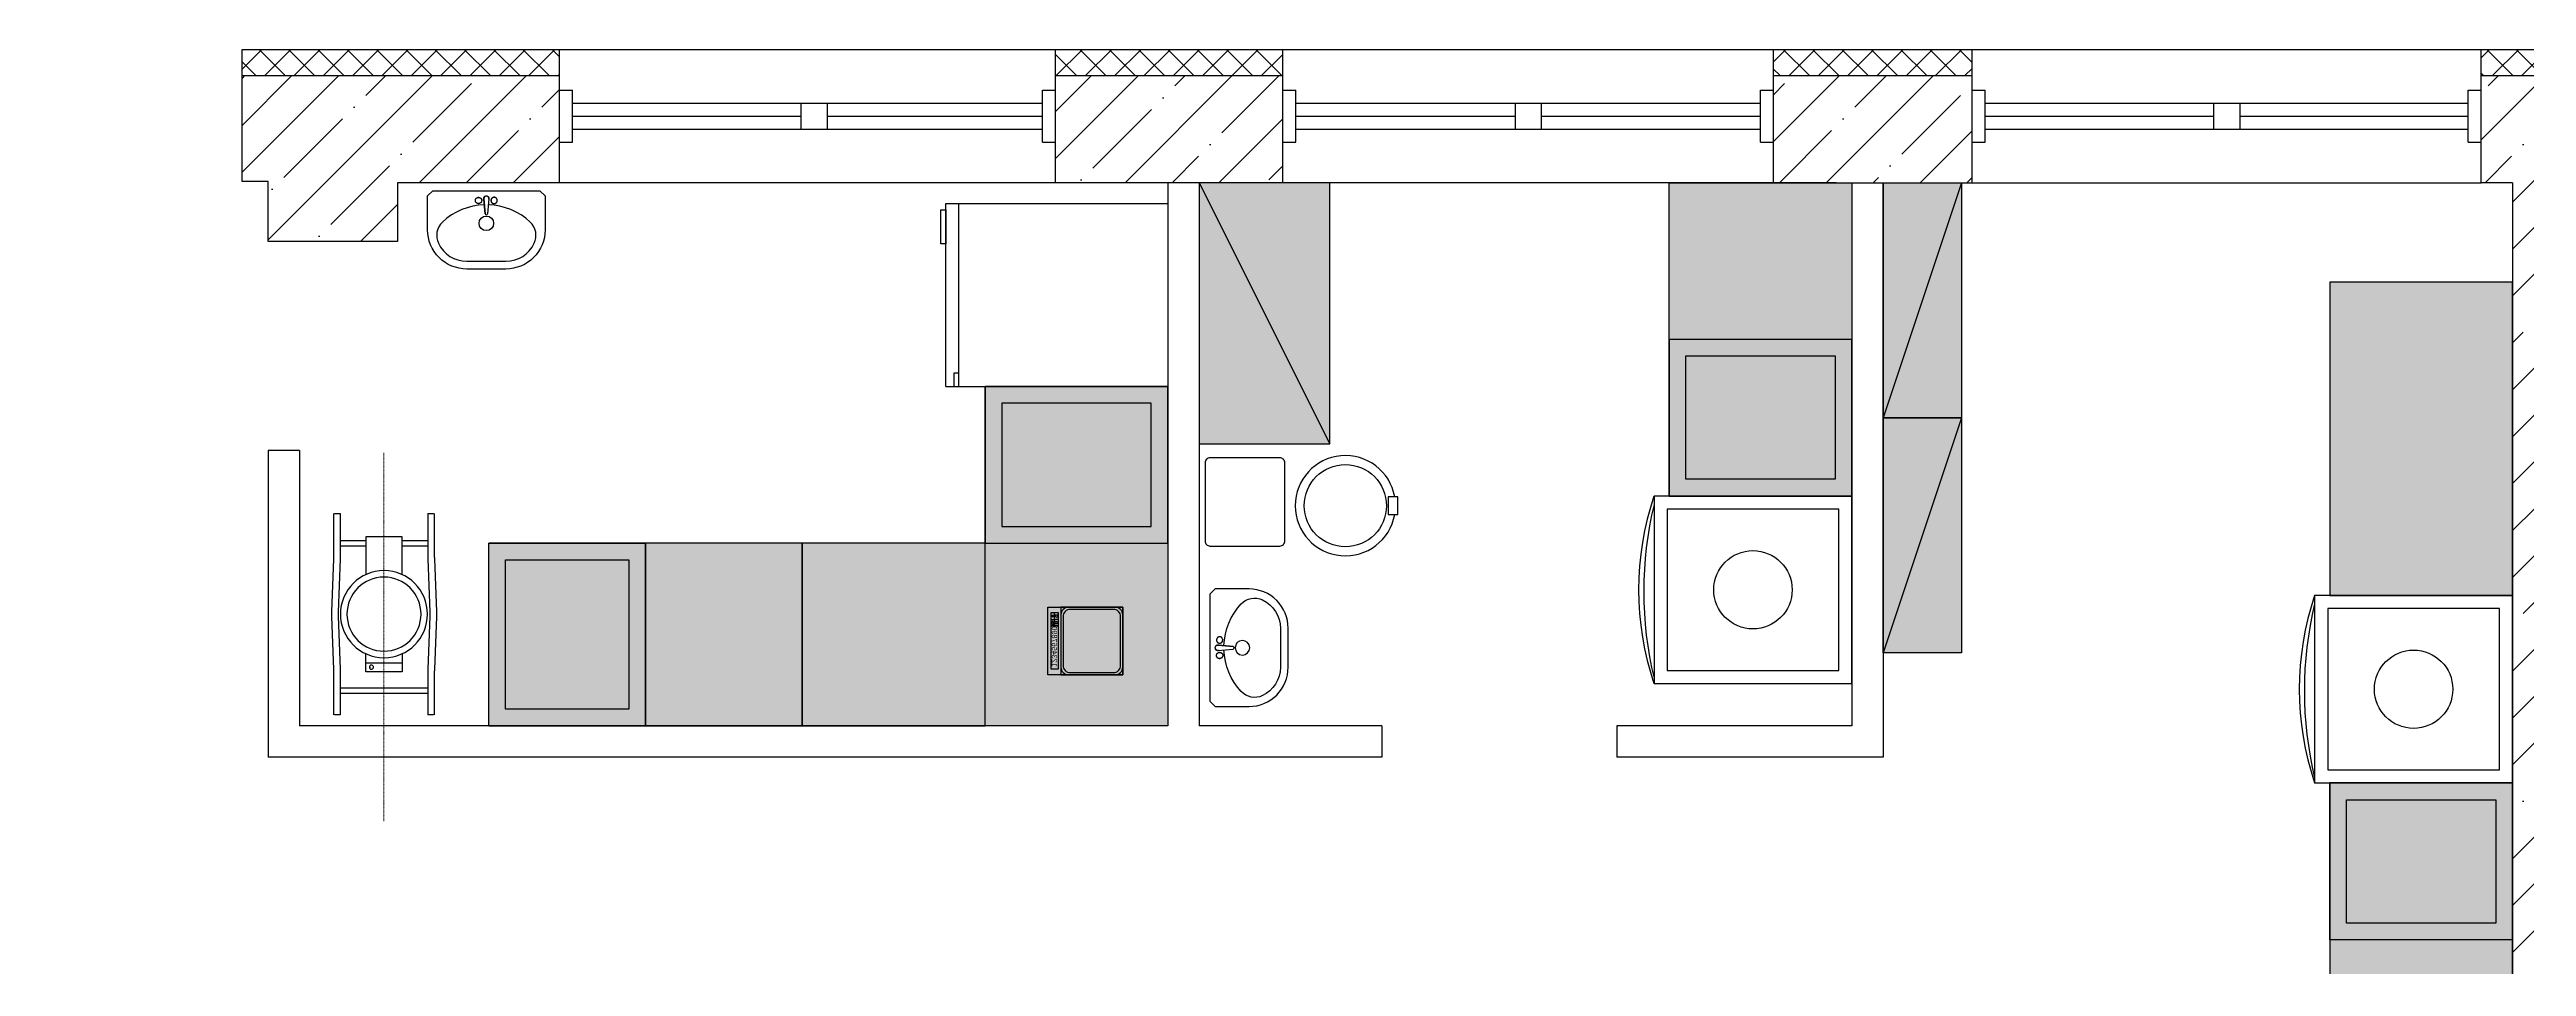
# Model space of a CAD drawing. Header units: millimetres. Extents: x -64157 to 9394, y -60673 to 2699.
# Drawn here: x -59350 to -49864, y -47339 to -43828 of the extents above; entities that cross this region are included whole.
import ezdxf

# ---------------------------------------------------------------- set-up
doc = ezdxf.new("R2010")
doc.units = ezdxf.units.MM
doc.linetypes.add('штрихпунктирная', pattern=[25.4, 12.7, -6.35, 0, -6.35])
doc.layers.add('Новое оБорудование', color=1, linetype='Continuous', lineweight=30)
doc.layers.add('Оси', color=172, linetype='штрихпунктирная', lineweight=9)
doc.styles.get("Standard").update_dxf_attribs({"font": 'arial.ttf'})
pattern_1 = [(45, (-52031.46, -46526.56), (-179.605, 179.605), []), (45, (-51851.85, -46526.56), (-179.605, 179.605), [317.5, -63.5, 0, -63.5])]

# ---------------------------------------------------------------- blocks, each defined once
blk = doc.blocks.new('*U11')
h = blk.add_hatch(color=256)
h.dxf.hatch_style = 1
h.set_gradient(color1=(147, 149, 152), color2=(199, 200, 202), name='INVCURVED')
h.paths.add_polyline_path([(-700, -1200), (0, -1200), (0, 0), (-700, 0)])
blk.add_lwpolyline([(-700, 0), (0, 0), (0, -1200), (-700, -1200)], close=True)
blk = doc.blocks.new('*U8')
at = {"true_color": 0x939598}
h = blk.add_hatch(color=252, dxfattribs=at)
h.dxf.hatch_style = 1
h.paths.add_polyline_path([(600.5, 0), (0, 0), (0, -700), (600.5, -700)])
h.paths.add_polyline_path([(536.5, -636), (64, -636), (64, -64), (536.5, -64)], flags=16)
at = {"true_color": 0xc7c8ca}
h = blk.add_hatch(color=9, dxfattribs=at)
h.dxf.hatch_style = 1
h.paths.add_polyline_path([(536.5, -64), (64, -64), (64, -636), (536.5, -636)])
for p, q in [((0, 0), (600.5, 0)), ((600.5, 0), (0, 0)), ((0, 0), (0, -700)), ((600.5, 0), (600.5, -700)), ((600.5, -700), (600.5, 0)), ((536.5, -64), (64, -64)), ((64, -64), (64, -636)), ((536.5, -636), (536.5, -64)), ((64, -636), (536.5, -636)), ((600.5, -700), (0, -700)), ((0, -700), (600.5, -700))]:
    blk.add_line(p, q)
blk = doc.blocks.new('Посудомийка UC-L')
for points in [[(-600, -758), (118, -758), (118, 0), (-600, 0)], [(-550, -708), (68, -708), (68, -50), (-550, -50)]]:
    blk.add_lwpolyline(points, close=True)
blk.add_circle((-241, -379), 150)
for centre, radius, start, end in [((-241, -1063.6), 1122.6, 71.34899, 108.65101), ((-247.1, -1385.5), 1424.9, 76.48727, 103.51273)]:
    blk.add_arc(centre, radius, start, end)
blk = doc.blocks.new('*U20')
h = blk.add_hatch(color=256)
h.dxf.hatch_style = 1
h.set_gradient(color1=(147, 149, 152), color2=(199, 200, 202), name='INVCURVED')
h.paths.add_polyline_path([(0, 0), (0, 900), (-300, 900), (-300, 0)])
blk.add_line((0, 900), (-300, 0))
blk.add_lwpolyline([(0, 0), (-300, 0), (-300, 900), (0, 900)], close=True)
blk = doc.blocks.new('*U29')
h = blk.add_hatch(color=256)
h.dxf.hatch_style = 1
h.set_gradient(color1=(147, 149, 152), color2=(199, 200, 202), name='INVCURVED')
h.paths.add_polyline_path([(1200, 0), (0, 0), (0, -700), (1200, -700)])
blk.add_lwpolyline([(1200, 0), (0, 0), (0, -700), (1200, -700)], close=True)
blk = doc.blocks.new('рисоварка')
blk.add_lwpolyline([(10373.2, 3250.8), (10441, 3250.8), (10441, 3286.8), (10373.2, 3286.8)], close=True)
blk.add_circle((10407.1, 3451.3), 157.5)
blk.add_arc((10407.1, 3451.3), 192, 280.15846, 259.84154)
blk = doc.blocks.new('*U41')
at = {"ltscale": 100}
for p, q in [((-700, -850), (-700, 0)), ((-700, 0), (0, 0)), ((0, -800), (-700, -800)), ((0, -850), (-700, -850)), ((-675.8, -868.9), (-675.8, -850)), ((-675.8, -850), (-546.4, -850)), ((-546.4, -850), (-546.4, -868.9)), ((0, -800), (-50, -800)), ((-50, -800), (-50, -820)), ((-50, -820), (0, -820)), ((-546.4, -868.9), (-675.8, -868.9))]:
    blk.add_line(p, q, dxfattribs=at)
blk.add_line((0, -850), (0, 0))
blk = doc.blocks.new('*U47')
h = blk.add_hatch(color=256)
h.dxf.hatch_style = 1
h.set_gradient(color1=(147, 149, 152), color2=(199, 200, 202), name='INVCURVED')
h.paths.add_polyline_path([(-700, -1300), (0, -1300), (0, 0), (-700, 0)])
blk.add_lwpolyline([(-700, 0), (0, 0), (0, -1300), (-700, -1300)], close=True)
blk = doc.blocks.new('Вага настільна')
for points in [[(37832.7, 20709.7), (38092.7, 20709.7), (38092.7, 20996.7), (37832.7, 20996.7)], [(37832.7, 20996.7), (38092.7, 20996.7), (38092.7, 20759.7), (37832.7, 20759.7)], [(37855.8, 20750.8), (38020.3, 20750.8), (38020.3, 20720.7), (37855.8, 20720.7)], [(38020.3, 20750.8), (38070.8, 20750.8), (38070.8, 20720.7), (38020.3, 20720.7)], [(38020.3, 20750.8), (38045.6, 20750.8), (38045.6, 20735.7), (38020.3, 20735.7)], [(38036.8, 20725.7), (38028.1, 20724.6), (38024.3, 20733.7), (38037.3, 20731)], [(38045.6, 20735.7), (38070.8, 20735.7), (38070.8, 20720.7), (38045.6, 20720.7)], [(38058, 20737.2), (38063.6, 20742.9), (38058, 20748.5), (38052.3, 20742.9)]]:
    blk.add_lwpolyline(points, close=True)
for points in [[(37862.7, 20996.7), (38062.7, 20996.7, -0.414214), (38092.7, 20966.7), (38092.7, 20789.7, -0.414214), (38062.7, 20759.7), (37862.7, 20759.7, -0.414214), (37832.7, 20789.7), (37832.7, 20966.7, -0.414214)], [(37869.7, 20988.4), (38055.7, 20988.4, -0.414214), (38083.6, 20960.5), (38083.6, 20795.8, -0.414214), (38055.7, 20767.9), (37869.7, 20767.9, -0.414214), (37841.8, 20795.8), (37841.8, 20960.5, -0.414214)]]:
    blk.add_lwpolyline(points, format="xyb", close=True)
for centre, radius in [((38033, 20743.2), 3.97), ((38058.2, 20728.2), 2.76)]:
    blk.add_circle(centre, radius)
at = {"insert": (37863.4, 20745), "char_height": 20, "width": 158.798, "attachment_point": 1}
blk.add_mtext('{\\fArial|b0|i0|c204|p34;1234567890}', dxfattribs=at)
blk = doc.blocks.new('*U55')
h = blk.add_hatch(color=256)
h.dxf.hatch_style = 1
h.set_gradient(color1=(147, 149, 152), color2=(199, 200, 202), name='INVCURVED')
h.paths.add_polyline_path([(-700, -600), (0, -600), (0, 0), (-700, 0)])
blk.add_lwpolyline([(-700, 0), (0, 0), (0, -600), (-700, -600)], close=True)
blk = doc.blocks.new('*U56')
h = blk.add_hatch(color=256)
h.dxf.hatch_style = 1
h.set_gradient(color1=(147, 149, 152), color2=(199, 200, 202), name='INVCURVED')
h.paths.add_polyline_path([(-700, -700), (0, -700), (0, 0), (-700, 0)])
blk.add_lwpolyline([(-700, 0), (0, 0), (0, -700), (-700, -700)], close=True)
blk = doc.blocks.new('Картоплечистка Fimar PPF-18')
for p, q in [((-282, 167.8), (-282, 69.7)), ((-262, 167.8), (-262, 69.7)), ((282, 167.8), (282, -167.8)), ((302, 167.8), (302, -167.8)), ((186.1, 69.7), (186.1, -69.7)), ((203.4, 55.9), (203.4, 51.5)), ((-282, -69.7), (-282, -167.8)), ((-262, -69.7), (-262, -167.8))]:
    blk.add_line(p, q)
for points in [[(-385, 192.8), (-219, 192.8, 0.009584), (-212.3, 193), (-8.6, 200.8, -0.01917), (8.6, 200.8), (212.3, 193, 0.009584), (219, 192.8), (385, 192.8)], [(-385, 167.8), (-219, 167.8, 0.009584), (-211.3, 168), (-7.7, 175.8, -0.01917), (7.7, 175.8), (211.3, 168, 0.009584), (219, 167.8), (385, 167.8)], [(-385, -167.8), (-219, -167.8, -0.009584), (-211.3, -168), (-7.7, -175.8, 0.01917), (7.7, -175.8), (211.3, -168, -0.009584), (219, -167.8), (385, -167.8)], [(-385, -192.8), (-219, -192.8, -0.009584), (-212.3, -193), (-8.6, -200.8, 0.01917), (8.6, -200.8), (212.3, -193, -0.009584), (219, -192.8), (385, -192.8)]]:
    blk.add_lwpolyline(points, format="xyb")
for points in [[(-385, 190), (-385, 167.8)], [(385, 167.8), (385, 190)], [(-151.5, -69.7), (-296.3, -69.7), (-296.3, 69.7), (-151.5, 69.7)], [(151.5, -69.7), (220.7, -69.7), (220.7, 69.7), (151.5, 69.7)], [(-385, -167.8), (-385, -190)], [(385, -190), (385, -167.8)]]:
    blk.add_lwpolyline(points)
for centre, radius in [((0, 0), 166.8), ((0, 0), 141.8), ((203.1, 48), 7.93)]:
    blk.add_circle(centre, radius)
blk = doc.blocks.new('s_46')
at = {"ltscale": 600}
h = blk.add_hatch(color=256, dxfattribs=at)
edge = h.paths.add_edge_path()
edge.add_line((13.5, 62), (14.2, 54.1))
edge.add_ellipse((4.2, 52.3), major_axis=(-10.1, 0), ratio=1, start_angle=540, end_angle=550.17546, ccw=False)
edge.add_arc((4.2, 52.3), 10.1, 270, 360, ccw=False)
edge.add_line((4.2, 42.2), (4.2, 41.3))
edge.add_line((4.2, 41.3), (11.9, 41.3))
edge.add_arc((4.2, 52.3), 13.4, 664.69813, 766.48477)
h.paths.add_polyline_path([(4.2, 41.3), (-3.4, 41.3, 0.152567), (4.2, 38.9)])
h.paths.add_polyline_path([(11.9, 41.3), (4.2, 41.3), (4.2, 38.9, 0.152567)])
h.paths.add_polyline_path([(-5.7, 54.1), (-5, 62, 0.475833), (-3.4, 41.3), (4.2, 41.3), (4.2, 42.2, -0.46724)])
for p, q in [((-5.9, 52.3), (-0.7, 110.5)), ((-5.9, 52.3), (-0.7, 110.5)), ((9.1, 110.5), (14.2, 54.1)), ((14.3, 52.3), (9.1, 110.5)), ((14.2, 54.1), (14.3, 52.3))]:
    blk.add_line(p, q, dxfattribs=at)
blk.add_lwpolyline([(-220.8, 171.3, -0.414214), (-70.8, 321.3), (79.2, 321.3, -0.414214), (229.2, 171.3), (229.2, 41.3), (209.2, 21.3), (-200.8, 21.3), (-220.8, 41.3)], format="xyb", close=True, dxfattribs=at)
blk.add_lwpolyline([(12.3, 75.4, 0.181638), (172.2, 141.5, 0.326351), (187.7, 222.7, 0.289814), (79.2, 291.3), (-70.8, 291.3, 0.289814), (-179.2, 222.7, 0.326351), (-163.8, 141.5, 0.181638), (-3.8, 75.4)], format="xyb", dxfattribs=at)
for points in [[(-16.8, 67.4), (-17, 67.5), (-17.2, 67.6), (-17.4, 67.6), (-17.6, 67.7), (-17.8, 67.8), (-18, 67.9), (-18.1, 68.1), (-18.2, 68.2), (-18.3, 68.4), (-18.4, 68.6), (-18.5, 68.8), (-18.7, 68.9), (-18.8, 69.1), (-18.9, 69.2), (-19.1, 69.3), (-19.3, 69.3), (-19.5, 69.3), (-19.7, 69.4), (-19.9, 69.4), (-20.1, 69.4), (-20.3, 69.4), (-20.5, 69.5), (-20.7, 69.6), (-20.8, 69.7), (-21, 69.9), (-21.1, 70), (-21.3, 70.2), (-21.4, 70.3), (-21.5, 70.4), (-21.7, 70.5), (-21.9, 70.5), (-22.1, 70.5), (-22.3, 70.5), (-22.5, 70.5), (-22.7, 70.4), (-22.9, 70.4), (-23.1, 70.4), (-23.3, 70.4), (-23.5, 70.5), (-23.7, 70.6), (-23.9, 70.7), (-24, 70.8), (-24.2, 70.9), (-24.4, 71), (-24.6, 71.1), (-24.7, 71.1), (-24.9, 71.1), (-25.1, 71), (-25.3, 71), (-25.5, 70.9), (-25.7, 70.8), (-25.9, 70.7), (-26.1, 70.6), (-26.3, 70.6), (-26.5, 70.6), (-26.7, 70.6), (-26.9, 70.7), (-27.1, 70.8), (-27.3, 70.8), (-27.5, 70.9), (-27.7, 70.9), (-27.8, 70.9), (-28, 70.8), (-28.2, 70.8), (-28.3, 70.6), (-28.5, 70.5), (-28.7, 70.4), (-28.9, 70.3), (-29.1, 70.2), (-29.3, 70.1), (-29.6, 70.1), (-29.9, 70.1), (-30.2, 70.1), (-30.5, 70), (-30.8, 69.8), (-31.1, 69.5), (-31.4, 69), (-31.6, 68.4), (-32.3, 68.5), (-32.8, 68.4), (-33.2, 68.3), (-33.5, 68.1), (-33.7, 67.8), (-33.9, 67.6), (-34, 67.3), (-34.1, 67.1), (-34.3, 66.9), (-34.5, 66.7), (-34.7, 66.6), (-34.9, 66.5), (-35.1, 66.4), (-35.2, 66.3), (-35.4, 66.2), (-35.5, 66), (-35.6, 65.9), (-35.6, 65.7), (-35.7, 65.5), (-35.7, 65.3), (-35.7, 65.1), (-35.8, 64.9), (-35.8, 64.7), (-35.9, 64.5), (-36, 64.3), (-36.2, 64.2), (-36.3, 64), (-36.5, 63.9), (-36.6, 63.8), (-36.8, 63.6), (-36.9, 63.5), (-37, 63.3), (-37, 63.1), (-37, 63), (-37, 62.8), (-37, 62.6), (-37, 62.3), (-37, 62.1), (-37, 61.9), (-37, 61.7), (-37.1, 61.5), (-37.2, 61.4), (-37.3, 61.2), (-37.4, 61), (-37.5, 60.8), (-37.6, 60.7), (-37.7, 60.5), (-37.8, 60.3), (-37.8, 60.1), (-37.7, 60), (-37.7, 59.8), (-37.6, 59.6), (-37.5, 59.4), (-37.4, 59.2), (-37.4, 59), (-37.4, 58.8), (-37.4, 58.6), (-37.4, 58.4), (-37.5, 58.2), (-37.6, 58), (-37.7, 57.8), (-37.7, 57.6), (-37.8, 57.4), (-37.8, 57.2), (-37.7, 57.1), (-37.6, 56.9), (-37.5, 56.7), (-37.4, 56.6), (-37.3, 56.4), (-37.2, 56.2), (-37.1, 56), (-37, 55.8), (-37, 55.6), (-37, 55.4), (-37, 55.2), (-37, 55), (-37, 54.8), (-37, 54.6), (-37, 54.4), (-37, 54.2), (-36.9, 54.1), (-36.8, 53.9), (-36.6, 53.8), (-36.5, 53.7), (-36.3, 53.5), (-36.2, 53.4), (-36, 53.2), (-35.9, 53.1), (-35.8, 52.9), (-35.8, 52.7), (-35.7, 52.5), (-35.7, 52.3), (-35.7, 52.1), (-35.6, 51.9), (-35.6, 51.7), (-35.5, 51.5), (-35.4, 51.4), (-35.2, 51.3), (-35.1, 51.2), (-34.9, 51.1), (-34.7, 51), (-34.5, 50.9), (-34.3, 50.8), (-34.2, 50.7), (-34, 50.5), (-33.9, 50.3), (-33.8, 50.1), (-33.8, 49.9), (-33.7, 49.8), (-33.6, 49.6), (-33.5, 49.4), (-33.4, 49.3), (-33.2, 49.2), (-33.1, 49.1), (-32.9, 49.1), (-32.7, 49), (-32.5, 49), (-32.2, 48.9), (-32.1, 48.9), (-31.9, 48.8), (-31.7, 48.7), (-31.6, 48.5), (-31.4, 48.3), (-31.3, 48.2), (-31.2, 48), (-31.1, 47.9), (-30.9, 47.7), (-30.8, 47.6), (-30.6, 47.6), (-30.4, 47.5), (-30.2, 47.5), (-30, 47.6), (-29.8, 47.6), (-29.6, 47.6), (-29.4, 47.6), (-29.2, 47.5), (-29, 47.4), (-28.8, 47.3), (-28.7, 47.2), (-28.5, 47.1), (-28.3, 46.9), (-28.2, 46.8), (-28, 46.7), (-27.8, 46.7), (-27.7, 46.7), (-27.5, 46.7), (-27.3, 46.7), (-27.1, 46.8), (-26.9, 46.9), (-26.7, 46.9), (-26.5, 47), (-26.3, 47), (-26.1, 46.9), (-25.9, 46.9), (-25.7, 46.8), (-25.5, 46.7), (-25.3, 46.6), (-25.1, 46.5), (-24.9, 46.5), (-24.7, 46.5), (-24.6, 46.5), (-24.4, 46.6), (-24.2, 46.7), (-24, 46.8), (-23.9, 46.9), (-23.7, 47), (-23.5, 47.1), (-23.3, 47.1), (-23.1, 47.2), (-22.9, 47.2), (-22.7, 47.1), (-22.5, 47.1), (-22.3, 47), (-22.1, 47), (-21.9, 47), (-21.7, 47.1), (-21.5, 47.1), (-21.4, 47.2), (-21.3, 47.4), (-21.1, 47.5), (-21, 47.7), (-20.8, 47.8), (-20.7, 48), (-20.5, 48.1), (-20.3, 48.1), (-20.1, 48.2), (-19.9, 48.2), (-19.7, 48.2), (-19.5, 48.2), (-19.3, 48.2), (-19.1, 48.3), (-18.9, 48.4), (-18.8, 48.5), (-18.7, 48.6), (-18.5, 48.8), (-18.4, 49), (-18.3, 49.2), (-18.2, 49.3), (-18.1, 49.5), (-18, 49.7), (-17.8, 49.8), (-17.6, 49.9), (-17.4, 49.9), (-17.2, 50), (-17, 50.1), (-16.8, 50.1), (-16.7, 50.2), (-16.5, 50.3), (-16.4, 50.5), (-16.3, 50.7), (-16.3, 50.8), (-16.2, 51), (-16.2, 51.3), (-16.1, 51.5), (-16, 51.6), (-15.9, 51.8), (-15.8, 52), (-15.6, 52.1), (-15.5, 52.2), (-15.3, 52.3), (-15.1, 52.4), (-15, 52.6), (-14.8, 52.7), (-14.7, 52.8), (-14.7, 53), (-14.6, 53.2), (-14.6, 53.4), (-14.6, 53.6), (-14.6, 53.8), (-14.6, 54), (-14.6, 54.2), (-14.5, 54.4), (-14.4, 54.6), (-14.3, 54.8), (-14.2, 54.9), (-14, 55.1), (-13.9, 55.2), (-13.7, 55.4), (-13.6, 55.5), (-13.6, 55.7), (-13.6, 55.9), (-13.6, 56.1), (-13.6, 56.3), (-13.7, 56.5), (-13.7, 56.7), (-13.8, 56.9), (-13.8, 57.1), (-13.8, 57.3), (-13.7, 57.5), (-13.7, 57.7), (-13.6, 57.9), (-13.5, 58.1), (-13.4, 58.2), (-13.3, 58.4), (-13.2, 58.6), (-13.2, 58.8), (-13.2, 59), (-13.3, 59.1), (-13.4, 59.3), (-13.5, 59.5), (-13.6, 59.7), (-13.7, 59.9), (-13.7, 60.1), (-13.8, 60.3), (-13.8, 60.5), (-13.8, 60.7), (-13.7, 60.9), (-13.7, 61.1), (-13.6, 61.3), (-13.6, 61.5), (-13.6, 61.7), (-13.6, 61.9), (-13.6, 62), (-13.7, 62.2), (-13.9, 62.3), (-14, 62.5), (-14.2, 62.6), (-14.3, 62.8), (-14.4, 63), (-14.5, 63.1), (-14.6, 63.3), (-14.6, 63.5), (-14.6, 63.8), (-14.6, 64), (-14.6, 64.2), (-14.6, 64.4), (-14.7, 64.6), (-14.7, 64.7), (-14.8, 64.9), (-15, 65), (-15.1, 65.1), (-15.3, 65.2), (-15.5, 65.3), (-15.6, 65.5), (-15.8, 65.6), (-15.9, 65.7), (-16, 65.9), (-16.1, 66.1), (-16.2, 66.3), (-16.2, 66.5), (-16.3, 66.7), (-16.3, 66.9), (-16.4, 67.1), (-16.5, 67.2), (-16.7, 67.3)], [(22.1, 61.1), (22, 61.3), (22, 61.5), (22, 61.7), (22, 61.9), (22.1, 62), (22.2, 62.2), (22.3, 62.3), (22.4, 62.5), (22.6, 62.6), (22.7, 62.8), (22.8, 63), (22.9, 63.1), (23, 63.3), (23, 63.5), (23, 63.8), (23, 64), (23, 64.2), (23, 64.4), (23.1, 64.6), (23.1, 64.7), (23.2, 64.9), (23.4, 65), (23.5, 65.1), (23.7, 65.2), (23.9, 65.3), (24.1, 65.5), (24.2, 65.6), (24.4, 65.7), (24.5, 65.9), (24.5, 66.1), (24.6, 66.3), (24.7, 66.5), (24.7, 66.7), (24.8, 66.9), (24.9, 67.1), (25, 67.2), (25.1, 67.3), (25.3, 67.4), (25.4, 67.5), (25.6, 67.6), (25.8, 67.6), (26, 67.7), (26.2, 67.8), (26.4, 67.9), (26.5, 68.1), (26.7, 68.2), (26.8, 68.4), (26.9, 68.6), (27, 68.8), (27.1, 68.9), (27.2, 69.1), (27.3, 69.2), (27.5, 69.3), (27.7, 69.3), (27.9, 69.3), (28.1, 69.4), (28.3, 69.4), (28.5, 69.4), (28.7, 69.4), (28.9, 69.5), (29.1, 69.6), (29.2, 69.7), (29.4, 69.9), (29.5, 70), (29.7, 70.2), (29.8, 70.3), (30, 70.4), (30.1, 70.5), (30.3, 70.5), (30.5, 70.5), (30.7, 70.5), (30.9, 70.5), (31.1, 70.4), (31.3, 70.4), (31.5, 70.4), (31.7, 70.4), (31.9, 70.5), (32.1, 70.6), (32.3, 70.7), (32.5, 70.8), (32.6, 70.9), (32.8, 71), (33, 71.1), (33.2, 71.1), (33.4, 71.1), (33.5, 71), (33.7, 71), (33.9, 70.9), (34.1, 70.8), (34.3, 70.7), (34.5, 70.6), (34.7, 70.6), (34.9, 70.6), (35.1, 70.6), (35.3, 70.7), (35.5, 70.8), (35.7, 70.8), (35.9, 70.9), (36.1, 70.9), (36.3, 70.9), (36.4, 70.8), (36.6, 70.8), (36.8, 70.6), (36.9, 70.5), (37.1, 70.4), (37.3, 70.3), (37.5, 70.2), (37.8, 70.1), (38, 70.1), (38.3, 70.1), (38.6, 70.1), (38.9, 70), (39.2, 69.8), (39.5, 69.5), (39.8, 69), (40.1, 68.4), (40.7, 68.5), (41.3, 68.4), (41.7, 68.3), (42, 68.1), (42.2, 67.8), (42.3, 67.6), (42.4, 67.3), (42.6, 67.1), (42.7, 66.9), (42.9, 66.7), (43.1, 66.6), (43.3, 66.5), (43.5, 66.4), (43.6, 66.3), (43.8, 66.2), (43.9, 66), (44, 65.9), (44.1, 65.7), (44.1, 65.5), (44.1, 65.3), (44.2, 65.1), (44.2, 64.9), (44.2, 64.7), (44.3, 64.5), (44.4, 64.3), (44.6, 64.2), (44.7, 64), (44.9, 63.9), (45.1, 63.8), (45.2, 63.6), (45.3, 63.5), (45.4, 63.3), (45.5, 63.1), (45.5, 63), (45.5, 62.8), (45.4, 62.6), (45.4, 62.3), (45.4, 62.1), (45.4, 61.9), (45.4, 61.7), (45.5, 61.5), (45.6, 61.4), (45.7, 61.2), (45.8, 61), (46, 60.8), (46.1, 60.7), (46.1, 60.5), (46.2, 60.3), (46.2, 60.1), (46.1, 60), (46.1, 59.8), (46, 59.6), (45.9, 59.4), (45.9, 59.2), (45.8, 59), (45.8, 58.8), (45.8, 58.6), (45.9, 58.4), (45.9, 58.2), (46, 58), (46.1, 57.8), (46.1, 57.6), (46.2, 57.4), (46.2, 57.2), (46.1, 57.1), (46.1, 56.9), (46, 56.7), (45.8, 56.6), (45.7, 56.4), (45.6, 56.2), (45.5, 56), (45.4, 55.8), (45.4, 55.6), (45.4, 55.4), (45.4, 55.2), (45.4, 55), (45.5, 54.8), (45.5, 54.6), (45.5, 54.4), (45.4, 54.2), (45.3, 54.1), (45.2, 53.9), (45.1, 53.8), (44.9, 53.7), (44.7, 53.5), (44.6, 53.4), (44.4, 53.2), (44.3, 53.1), (44.2, 52.9), (44.2, 52.7), (44.2, 52.5), (44.1, 52.3), (44.1, 52.1), (44.1, 51.9), (44, 51.7), (43.9, 51.5), (43.8, 51.4), (43.6, 51.3), (43.5, 51.2), (43.3, 51.1), (43.1, 51), (42.9, 50.9), (42.7, 50.8), (42.6, 50.7), (42.5, 50.5), (42.4, 50.3), (42.3, 50.1), (42.2, 49.9), (42.1, 49.8), (42, 49.6), (41.9, 49.4), (41.8, 49.3), (41.7, 49.2), (41.5, 49.1), (41.3, 49.1), (41.1, 49), (40.9, 49), (40.7, 48.9), (40.5, 48.9), (40.3, 48.8), (40.1, 48.7), (40, 48.5), (39.9, 48.3), (39.7, 48.2), (39.6, 48), (39.5, 47.9), (39.4, 47.7), (39.2, 47.6), (39, 47.6), (38.8, 47.5), (38.6, 47.5), (38.4, 47.6), (38.2, 47.6), (38, 47.6), (37.8, 47.6), (37.6, 47.5), (37.4, 47.4), (37.2, 47.3), (37.1, 47.2), (36.9, 47.1), (36.8, 46.9), (36.6, 46.8), (36.4, 46.7), (36.3, 46.7), (36.1, 46.7), (35.9, 46.7), (35.7, 46.7), (35.5, 46.8), (35.3, 46.9), (35.1, 46.9), (34.9, 47), (34.7, 47), (34.5, 46.9), (34.3, 46.9), (34.1, 46.8), (33.9, 46.7), (33.7, 46.6), (33.5, 46.5), (33.4, 46.5), (33.2, 46.5), (33, 46.5), (32.8, 46.6), (32.6, 46.7), (32.5, 46.8), (32.3, 46.9), (32.1, 47), (31.9, 47.1), (31.7, 47.1), (31.5, 47.2), (31.3, 47.2), (31.1, 47.1), (30.9, 47.1), (30.7, 47), (30.5, 47), (30.3, 47), (30.1, 47.1), (30, 47.1), (29.8, 47.2), (29.7, 47.4), (29.5, 47.5), (29.4, 47.7), (29.2, 47.8), (29.1, 48), (28.9, 48.1), (28.7, 48.1), (28.5, 48.2), (28.3, 48.2), (28.1, 48.2), (27.9, 48.2), (27.7, 48.2), (27.5, 48.3), (27.3, 48.4), (27.2, 48.5), (27.1, 48.6), (27, 48.8), (26.9, 49), (26.8, 49.2), (26.7, 49.3), (26.5, 49.5), (26.4, 49.7), (26.2, 49.8), (26, 49.9), (25.8, 49.9), (25.6, 50), (25.4, 50.1), (25.3, 50.1), (25.1, 50.2), (25, 50.3), (24.9, 50.5), (24.8, 50.7), (24.7, 50.8), (24.7, 51), (24.6, 51.3), (24.5, 51.5), (24.5, 51.6), (24.4, 51.8), (24.2, 52), (24.1, 52.1), (23.9, 52.2), (23.7, 52.3), (23.5, 52.4), (23.4, 52.6), (23.2, 52.7), (23.1, 52.8), (23.1, 53), (23, 53.2), (23, 53.4), (23, 53.6), (23, 53.8), (23, 54), (23, 54.2), (22.9, 54.4), (22.8, 54.6), (22.7, 54.8), (22.6, 54.9), (22.4, 55.1), (22.3, 55.2), (22.2, 55.4), (22.1, 55.5), (22, 55.7), (22, 55.9), (22, 56.1), (22, 56.3), (22.1, 56.5), (22.1, 56.7), (22.2, 56.9), (22.2, 57.1), (22.2, 57.3), (22.2, 57.5), (22.1, 57.7), (22, 57.9), (21.9, 58.1), (21.8, 58.2), (21.7, 58.4), (21.6, 58.6), (21.6, 58.8), (21.6, 59), (21.7, 59.1), (21.8, 59.3), (21.9, 59.5), (22, 59.7), (22.1, 59.9), (22.2, 60.1), (22.2, 60.3), (22.2, 60.5), (22.2, 60.7), (22.1, 60.9)]]:
    blk.add_lwpolyline(points, close=True, dxfattribs=at)
blk.add_circle((4.2, 146.3), 28, dxfattribs=at)
for centre, radius, start, end in [((4.2, 108.2), 5.42, 24.6783, 155.3217), ((4.2, 52.3), 10.1, 169.82454, 0)]:
    blk.add_arc(centre, radius, start, end, dxfattribs=at)
for centre, major_axis, ratio, start_param, end_param in [((4.2, 110.5), (-4.93, 0), 0.641024, 3.141593, 6.283185), ((4.2, 52.3), (-10.1, 0), 1, 6.10559, 9.602373)]:
    blk.add_ellipse(centre, major_axis=major_axis, ratio=ratio, start_param=start_param, end_param=end_param, dxfattribs=at)
blk = doc.blocks.new('*U59')
h = blk.add_hatch(color=256)
h.dxf.hatch_style = 1
h.set_gradient(color1=(147, 149, 152), color2=(199, 200, 202), name='INVCURVED')
h.paths.add_polyline_path([(0, 0), (-500, 0), (-500, -1000), (0, -1000)])
blk.add_line((0, -1000), (-500, 0))
blk.add_lwpolyline([(0, 0), (-500, 0), (-500, -1000), (0, -1000)], close=True)

msp = doc.modelspace()

# ---------------------------------------------------------------- hatches: boundary and pattern name
h = msp.add_hatch()
h.set_pattern_fill('ANSI37', color=256, scale=25)
h.set_pattern_definition([(45, (-52031.46, -46526.56), (-56.1266, 56.1266), []), (135, (-52031.46, -46526.56), (-56.1266, -56.1266), [])])
h.paths.add_polyline_path([(-64057.1, -43927.5), (-63007.1, -43927.5), (-63007.1, -43827.5), (-64157.1, -43827.5), (-64157.1, -47350), (-64057.1, -47349.5)])
h.paths.add_polyline_path([(-59477.1, -43827.5), (-61137.1, -43827.5), (-61137.1, -43927.5), (-59477.1, -43927.5)])
h.paths.add_polyline_path([(-57397.1, -43827.5), (-58612.1, -43827.5), (-58612.1, -43927.5), (-57397.1, -43927.5)])
h.paths.add_polyline_path([(-54627.1, -43827.5), (-55497.1, -43827.5), (-55497.1, -43927.5), (-54627.1, -43927.5)])
h.paths.add_polyline_path([(-51987.1, -43827.5), (-52747.1, -43827.5), (-52747.1, -43927.5), (-51987.1, -43927.5)])
h.paths.add_polyline_path([(-42637.5, -43827.5), (-50037.1, -43827.5), (-50037.1, -43927.5), (-42637.5, -43927.5)])
h.paths.add_polyline_path([(-42637.5, -60572.5), (-49737.1, -60572.5), (-49737.1, -60672.5), (-42637.5, -60672.5)])
h.paths.add_polyline_path([(-51607.1, -60572.5), (-52607.1, -60572.5), (-52607.1, -60672.5), (-51607.1, -60672.5)])
h.paths.add_polyline_path([(-54477.1, -60572.5), (-55477.1, -60572.5), (-55477.1, -60672.5), (-54477.1, -60672.5)])
h.paths.add_polyline_path([(-57347.1, -60572.5), (-58347.1, -60572.5), (-58347.1, -60672.5), (-57347.1, -60672.5)])
h.paths.add_polyline_path([(-60217.1, -60572.5), (-61217.1, -60572.5), (-61217.1, -60672.5), (-60217.1, -60672.5)])
h = msp.add_hatch()
h.set_pattern_fill('ANSI35', color=256, scale=40)
h.set_pattern_definition([(45, (-52031.46, 0), (-179.6051, 179.6051), []), (45, (-51851.85, 0), (-179.6051, 179.6051), [317.5, -63.5, 0, -63.5])])
h.paths.add_polyline_path([(-63647.1, -50872.5), (-60697.1, -50872.5), (-60697.1, -51172.5), (-60577.1, -51172.5), (-60577.1, -50872.5), (-57207.1, -50872.5), (-57207.1, -50362.5), (-57717.1, -50362.5), (-57837.1, -50362.5), (-63647.1, -50362.5), (-63647.1, -49092.5), (-64057.1, -49094.5), (-64057.1, -60572.5), (-63087.1, -60572.5), (-63087.1, -60162.5), (-63647.1, -60162.5), (-63647.1, -54122.5), (-63647.1, -53722.5), (-62847.1, -53722.5), (-62847.1, -53842.5), (-61377.1, -53842.5), (-61377.1, -53722.5), (-60577.1, -53722.5), (-60577.1, -51972.5), (-60697.1, -51972.5), (-60697.1, -53602.5), (-63647.1, -53602.5)])
h.paths.add_polyline_path([(-52507.1, -50362.5), (-53087.1, -50362.5), (-53087.1, -50872.5), (-51887.1, -50872.5), (-51887.1, -50362.5), (-52387.1, -50362.5)])
h.paths.add_polyline_path([(-52387.1, -44337.5), (-51987.1, -44337.5), (-51987.1, -43927.5), (-52747.1, -43927.5), (-52747.1, -44337.5), (-52507.1, -44337.5)])
h.paths.add_polyline_path([(-57837.1, -44562.5), (-58017.1, -44562.5), (-58017.1, -44337.5), (-57397.1, -44337.5), (-57397.1, -43927.5), (-58612.1, -43927.5), (-58612.1, -44332.5), (-58512.1, -44332.5), (-58512.1, -44562.5)])
h = msp.add_hatch()
h.set_pattern_fill('ANSI35', color=256, scale=40)
h.set_pattern_definition(pattern_1)
h.paths.add_polyline_path([(-54627.1, -43927.5), (-55497.1, -43927.5), (-55497.1, -44337.5), (-54627.1, -44337.5)])
h = msp.add_hatch()
h.set_pattern_fill('ANSI35', color=256, scale=40)
h.set_pattern_definition(pattern_1)
h.paths.add_polyline_path([(-49737.1, -50872.5), (-49737.1, -53722.5), (-49737.1, -54122.5), (-49737.1, -60162.5), (-49737.1, -60572.5), (-42637.5, -60572.5), (-42637.5, -60162.5), (-49617.1, -60162.5), (-49617.1, -50881), (-42637.5, -50881), (-42637.5, -50371), (-49737.1, -50371), (-49737.1, -44337.5), (-42637.5, -44337.5), (-42637.5, -43927.5), (-50037.1, -43927.5), (-50037.1, -44337.5), (-49917.1, -44337.5), (-49917.1, -49037.5), (-50727.1, -49037.5), (-50727.1, -50362.5), (-51027.1, -50362.5), (-51027.1, -50872.5)])
h.paths.add_polyline_path([(-50627.1, -50262.5), (-50627.1, -49137.5), (-50017.1, -49137.5), (-50017.1, -50262.5)], flags=16)

# ---------------------------------------------------------------- linework, layer by layer
for p, q in [((-58612.1, -43827.5), (-42637.5, -43827.5)), ((-58612.1, -44332.5), (-58612.1, -43827.5)), ((-57397.1, -44337.5), (-57397.1, -43827.5)), ((-55497.1, -44337.5), (-55497.1, -43827.5)), ((-54627.1, -44337.5), (-54627.1, -43827.5)), ((-52747.1, -44337.5), (-52747.1, -43827.5)), ((-51987.1, -44337.5), (-51987.1, -43827.5)), ((-50037.1, -44337.5), (-50037.1, -43827.5)), ((-58612.1, -43927.5), (-57397.1, -43927.5)), ((-57397.1, -43982.5), (-57347.1, -43982.5)), ((-57347.1, -44182.5), (-57347.1, -43982.5)), ((-55547.1, -43982.5), (-55497.1, -43982.5)), ((-55547.1, -44182.5), (-55547.1, -43982.5)), ((-55497.1, -43927.5), (-54627.1, -43927.5)), ((-54627.1, -43982.5), (-54577.1, -43982.5)), ((-54577.1, -44182.5), (-54577.1, -43982.5)), ((-52797.1, -43982.5), (-52747.1, -43982.5)), ((-52797.1, -44182.5), (-52797.1, -43982.5)), ((-52747.1, -43927.5), (-51987.1, -43927.5)), ((-51987.1, -43982.5), (-51937.1, -43982.5)), ((-51937.1, -44182.5), (-51937.1, -43982.5)), ((-50087.1, -43982.5), (-50037.1, -43982.5)), ((-50087.1, -44182.5), (-50087.1, -43982.5)), ((-50037.1, -43927.5), (-42637.5, -43927.5)), ((-57347.1, -44032.5), (-55547.1, -44032.5)), ((-57347.1, -44082.5), (-56472.1, -44082.5)), ((-56472.1, -44032.5), (-56472.1, -44132.5)), ((-56372.1, -44032.5), (-56372.1, -44132.5)), ((-56372.1, -44082.5), (-55547.1, -44082.5)), ((-54577.1, -44032.5), (-52797.1, -44032.5)), ((-54577.1, -44082.5), (-53737.1, -44082.5)), ((-53737.1, -44032.5), (-53737.1, -44132.5)), ((-53637.1, -44032.5), (-53637.1, -44132.5)), ((-53637.1, -44082.5), (-52797.1, -44082.5)), ((-51937.1, -44032.5), (-50087.1, -44032.5)), ((-51937.1, -44082.5), (-51062.1, -44082.5)), ((-51062.1, -44032.5), (-51062.1, -44132.5)), ((-50962.1, -44032.5), (-50962.1, -44132.5)), ((-50962.1, -44082.5), (-50087.1, -44082.5)), ((-57397.1, -44182.5), (-57347.1, -44182.5)), ((-57347.1, -44132.5), (-55547.1, -44132.5)), ((-55547.1, -44182.5), (-55497.1, -44182.5)), ((-54627.1, -44182.5), (-54577.1, -44182.5)), ((-54577.1, -44132.5), (-52797.1, -44132.5)), ((-52797.1, -44182.5), (-52747.1, -44182.5)), ((-51987.1, -44182.5), (-51937.1, -44182.5)), ((-51937.1, -44132.5), (-50087.1, -44132.5)), ((-50087.1, -44182.5), (-50037.1, -44182.5)), ((-58512.1, -44332.5), (-58612.1, -44332.5)), ((-58512.1, -44562.5), (-58512.1, -44332.5)), ((-57397.1, -44337.5), (-58017.1, -44337.5)), ((-58017.1, -44337.5), (-58017.1, -44562.5)), ((-55497.1, -44337.5), (-57397.1, -44337.5)), ((-54627.1, -44337.5), (-55497.1, -44337.5)), ((-55067.1, -44337.5), (-55067.1, -46417.5)), ((-54947.1, -44337.5), (-54947.1, -46417.5)), ((-52747.1, -44337.5), (-54627.1, -44337.5)), ((-52507.1, -44337.5), (-52747.1, -44337.5)), ((-52507.1, -44337.5), (-52387.1, -44337.5)), ((-52447.1, -44337.5), (-52447.1, -46417.5)), ((-52387.1, -44337.5), (-51987.1, -44337.5)), ((-52327.1, -44337.5), (-52327.1, -46537.5)), ((-51987.1, -44337.5), (-50037.1, -44337.5)), ((-49917.1, -44337.5), (-50037.1, -44337.5)), ((-49917.1, -44337.5), (-49917.1, -49037.5)), ((-58017.1, -44562.5), (-58512.1, -44562.5)), ((-58392.1, -44562.5), (-58512.1, -44562.5)), ((-58512.1, -45362.5), (-58512.1, -46537.5)), ((-58392.1, -45362.5), (-58512.1, -45362.5)), ((-58392.1, -45362.5), (-58392.1, -46417.5)), ((-55067.1, -46417.5), (-58392.1, -46417.5)), ((-54247.1, -46417.5), (-54947.1, -46417.5)), ((-54247.1, -46417.5), (-54247.1, -46537.5)), ((-52447.1, -46417.5), (-53347.1, -46417.5)), ((-53347.1, -46417.5), (-53347.1, -46537.5)), ((-55067.1, -46537.5), (-58512.1, -46537.5)), ((-54247.1, -46537.5), (-55067.1, -46537.5)), ((-52327.1, -46537.5), (-53347.1, -46537.5))]:
    msp.add_line(p, q)
at = {"layer": 'Новое оБорудование'}
msp.add_lwpolyline([(-54905.5, -45728.9), (-54638, -45728.9, 0.414214), (-54618.9, -45709.8), (-54618.9, -45410.4, 0.414214), (-54638, -45391.3), (-54905.5, -45391.3, 0.414214), (-54924.6, -45410.4), (-54924.6, -45709.8, 0.414214)], format="xyb", close=True, dxfattribs=at)
at = {"layer": 'Оси', "ltscale": 0.2}
msp.add_line((-58068.8, -46783), (-58068.8, -45370.8), dxfattribs=at)

# ---------------------------------------------------------------- block references
at = {"layer": 'Новое оБорудование'}
for name, p, rotation in [('s_46', (-57672.6, -44346.8), 180), ('*U59', (-54947.1, -45337.5), 179.9999999999999), ('*U41', (-55067.1, -45117.5), 269.9999999999999), ('*U47', (-55767.1, -46417.5), 180), ('*U8', (-55767.1, -45718.1), 90), ('рисоварка', (-50935.8, -55981.6), 89.99999999999999), ('Посудомийка UC-L', (-53205.1, -45655.5), 89.99999999999999), ('Посудомийка UC-L', (-50675.1, -46036.4), 89.99999999999999)]:
    msp.add_blockref(name, p, dxfattribs=dict(at, rotation=rotation))
at = {"layer": 'Новое оБорудование', "xscale": -1}
for name, p, rotation in [('*U29', (-52447.1, -45537.5), 270), ('*U11', (-49917.1, -45918.4), 180), ('*U8', (-53147.1, -44937), 90), ('Картоплечистка Fimar PPF-18', (-58068.8, -45989.9), 90), ('*U8', (-57667.6, -46418.1), 180), ('*U55', (-57067.1, -46418.1), 90), ('*U56', (-56467.1, -46418.1), 90), ('s_46', (-54927.4, -46122.7), 270), ('Вага настільна', (-76236.2, -84055.4), 270), ('*U11', (-49917.1, -47836.4), 180), ('*U8', (-49917.1, -47237), 270)]:
    msp.add_blockref(name, p, dxfattribs=dict(at, rotation=rotation))
at = {"layer": 'Новое оБорудование'}
for p in [(-52027.1, -45237.5), (-52027.1, -46137.5)]:
    msp.add_blockref('*U20', p, dxfattribs=at)

doc.saveas('drawing.dxf')
